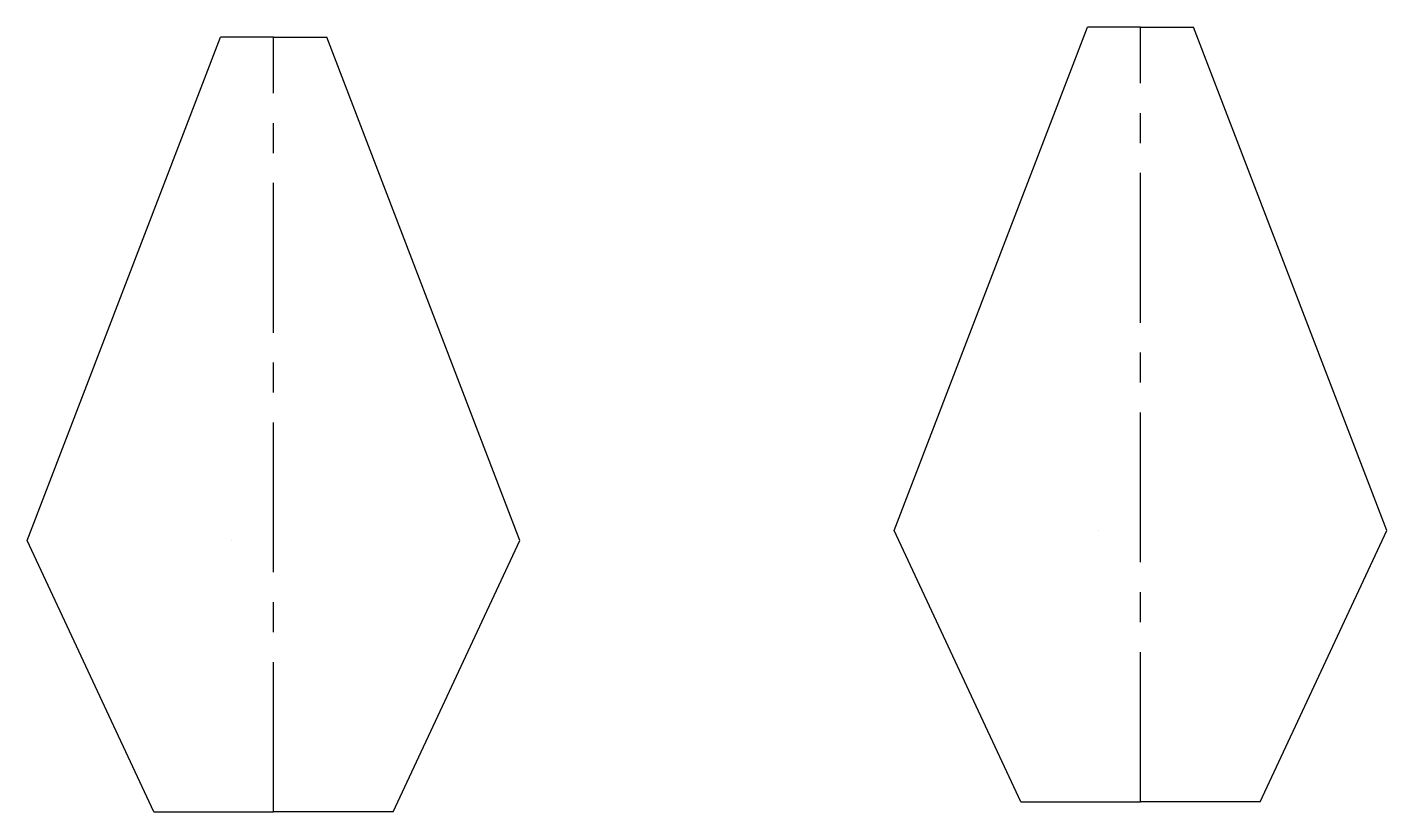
# Model space of a CAD drawing. Header units: inches. Extents: x 2.8 to 25.5, y 5.1 to 18.2.
import ezdxf

# ---------------------------------------------------------------- set-up
doc = ezdxf.new("R2010")
doc.units = ezdxf.units.IN
doc.header["$MEASUREMENT"] = 0
doc.linetypes.add('CENTERX2', pattern=[4, 2.5, -0.5, 0.5, -0.5])

# ---------------------------------------------------------------- blocks, each defined once
blk = doc.blocks.new('Stand')
for p, q in [((-6.664, -10.81), (-3.438, -2.408)), ((-2.551, -2.408), (-3.438, -2.408)), ((-2.551, -2.408), (-1.663, -2.408)), ((1.562, -10.81), (-1.663, -2.408)), ((-4.551, -15.342), (-6.664, -10.81)), ((-3.258, -10.81), (-3.258, -10.81)), ((-0.551, -15.342), (1.562, -10.81)), ((-4.551, -15.342), (-2.551, -15.342)), ((-0.551, -15.342), (-2.551, -15.342))]:
    blk.add_line(p, q)
at = {"linetype": 'CENTERX2'}
blk.add_line((-2.551, -15.342), (-2.551, -2.408), dxfattribs=at)

msp = doc.modelspace()

# ---------------------------------------------------------------- block references
at = {"linetype": 'CENTERX2'}
for p in [(23.975, 20.605), (9.5, 20.438)]:
    msp.add_blockref('Stand', p, dxfattribs=at)

doc.saveas('drawing.dxf')
